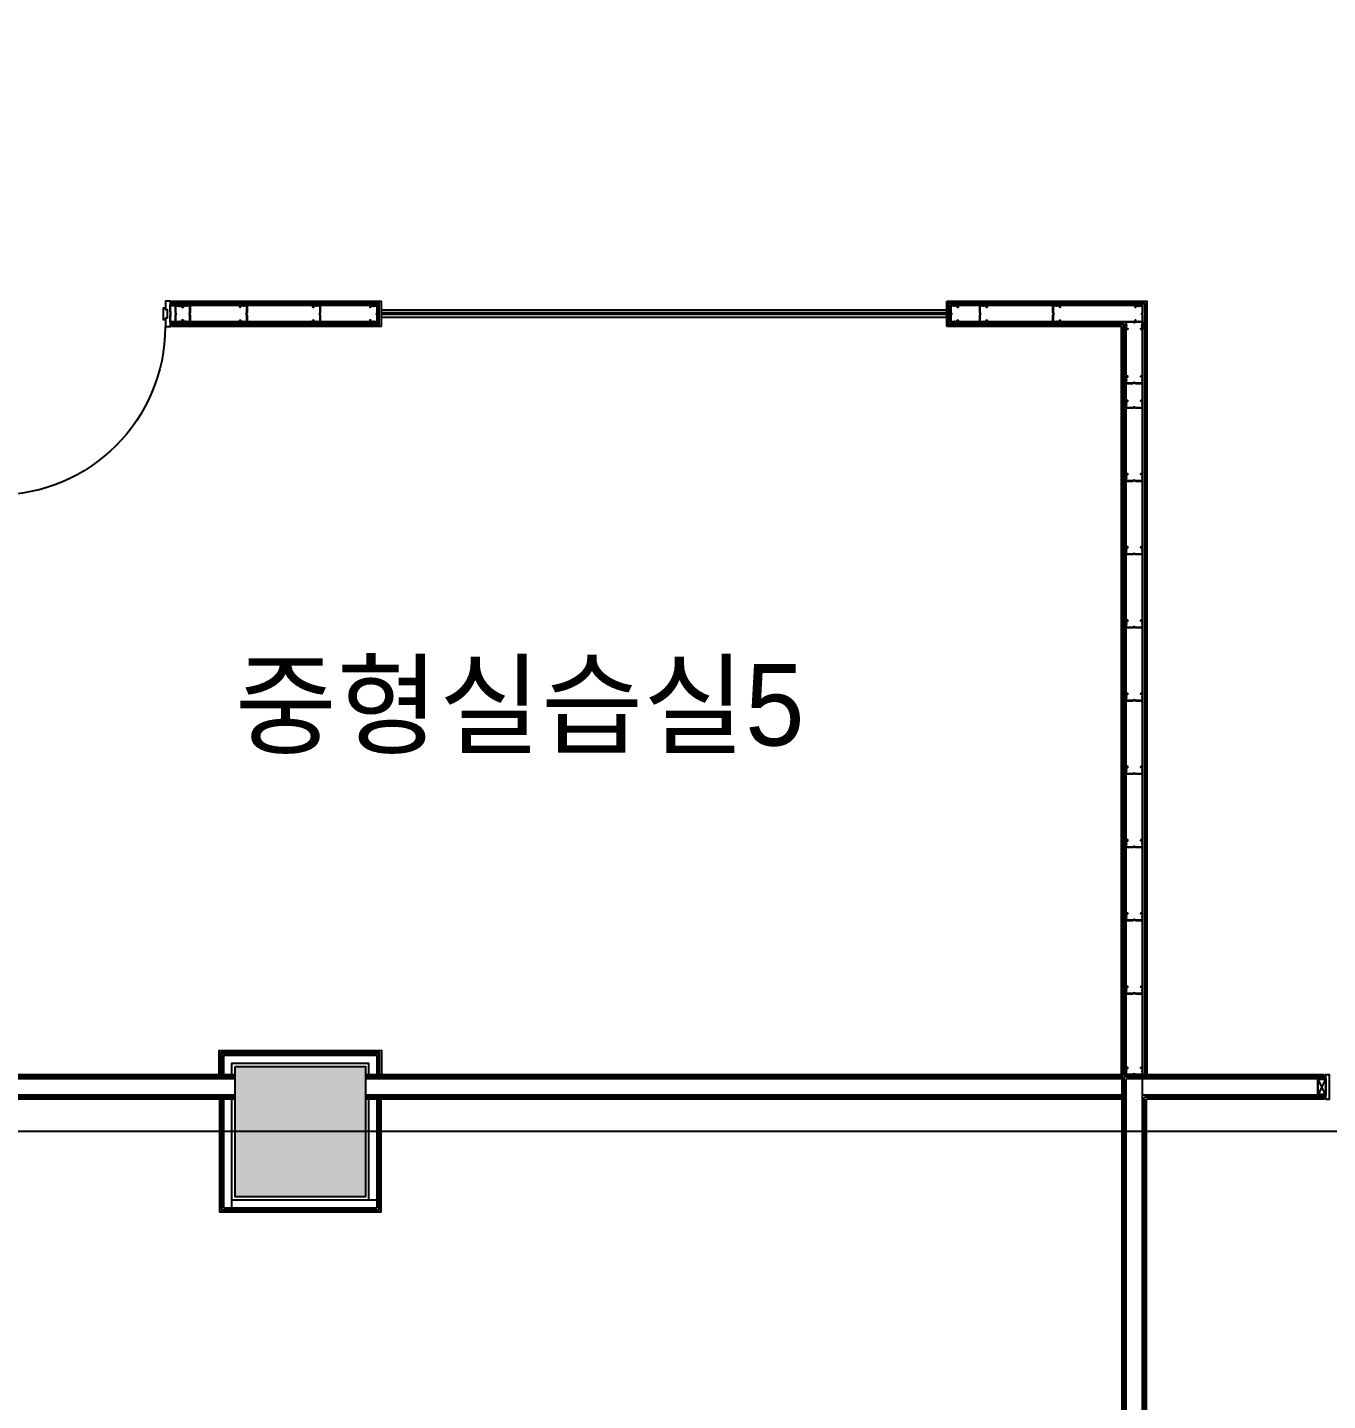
# Model space of a CAD drawing. Header units: metres. Extents: x 630750 to 860239, y 578133 to 726633.
# Drawn here: x 736328 to 744317, y 682658 to 691096 of the extents above; entities that cross this region are included whole.
import ezdxf

# ---------------------------------------------------------------- set-up
doc = ezdxf.new("R2010")
doc.units = ezdxf.units.M
doc.header["$LTSCALE"] = 300
for name, pattern in [('DASHED2', [0.375, 0.25, -0.125]), ('HIDDEN', [2, 1, -1]), ('업무시설_xr-base$0$CONTINOUS', [0])]:
    doc.linetypes.add(name, pattern=pattern)
for name, color, linetype in [('A-CEN-1', 1, 'Continuous'), ('A-CON', 2, 'Continuous'), ('A-TXT', 3, 'Continuous'), ('A-WAL-DW', 7, 'Continuous'), ('A-WALL-CONC', 2, 'Continuous'), ('IN-ST_L_PIPE', 230, 'Continuous'), ('KUK-DOOR', 4, 'Continuous'), ('KUK-DOOR-FRAME', 4, 'Continuous'), ('KUK-DRYWALL', 4, 'Continuous'), ('KUK-F-천정라인', 8, 'DASHED2'), ("KUK-st'l pipe", 230, 'Continuous'), ('KUK-WINDOW', 4, 'Continuous'), ('KUK-석고보드', 201, 'Continuous')]:
    doc.layers.add(name, color=color, linetype=linetype)
doc.styles.add('돋움', font='')
doc.styles.get('돋움').set_extended_font_data('Dotum')

# ---------------------------------------------------------------- blocks, each defined once
blk = doc.blocks.new('100-PIPE')
at = {"layer": 'IN-ST_L_PIPE', "color": 8}
for p, q in [((151757.6, 151466.1), (151803, 151561.5)), ((151757.6, 151561.5), (151803, 151466.1)), ((151778, 151563.8), (151780.9, 151561.5)), ((151778.6, 151563.8), (151781.5, 151561.5)), ((151780.1, 151563.8), (151782.9, 151561.5)), ((151779.9, 151466.1), (151782.8, 151463.8)), ((151780.5, 151466.1), (151783.3, 151463.8)), ((151782, 151466.1), (151784.8, 151463.8))]:
    blk.add_line(p, q, dxfattribs=at)
at = {"layer": 'IN-ST_L_PIPE', "color": 8, "linetype": 'HIDDEN'}
for p, q in [((151755.3, 151516.7), (151757.6, 151514.2)), ((151755.3, 151515.4), (151757.6, 151512.9)), ((151755.3, 151514.7), (151757.6, 151512.2)), ((151803, 151515), (151805.3, 151512.5)), ((151803, 151513.7), (151805.3, 151511.2)), ((151803, 151513.1), (151805.3, 151510.6))]:
    blk.add_line(p, q, dxfattribs=at)
at = {"layer": 'IN-ST_L_PIPE', "elevation": 0}
for points in [[(151755.3, 151463.8), (151755.3, 151563.8), (151805.3, 151563.8), (151805.3, 151463.8)], [(151757.6, 151466.1), (151757.6, 151561.5), (151803, 151561.5), (151803, 151466.1)]]:
    blk.add_lwpolyline(points, close=True, dxfattribs=at)
blk = doc.blocks.new('con1')
at = {"layer": 'A-WALL-CONC', "linetype": '업무시설_xr-base$0$CONTINOUS'}
h = blk.add_hatch(color=253, dxfattribs=at)
h.dxf.hatch_style = 1
h.paths.add_polyline_path([(-302595.9, -253222.2), (-301895.9, -253222.2), (-301895.9, -253922.2), (-302595.9, -253922.2)])
h.paths.add_polyline_path([(-384245.9, -253222.2), (-383545.9, -253222.2), (-383545.9, -253922.2), (-384245.9, -253922.2)])
h.paths.add_polyline_path([(-335095.9, -253172.2), (-334295.9, -253172.2), (-334295.9, -253972.2), (-335095.9, -253972.2)])
h.paths.add_polyline_path([(-354895.9, -253172.2), (-354095.9, -253172.2), (-354095.9, -253972.2), (-354895.9, -253972.2)])
h.paths.add_polyline_path([(-374695.9, -253172.2), (-373895.9, -253172.2), (-373895.9, -253972.2), (-374695.9, -253972.2)])
h.paths.add_polyline_path([(-325195.9, -253172.2), (-324395.9, -253172.2), (-324395.9, -253972.2), (-325195.9, -253972.2)])
h.paths.add_polyline_path([(-364745.9, -253222.2), (-364045.9, -253222.2), (-364045.9, -253922.2), (-364745.9, -253922.2)])
h.paths.add_polyline_path([(-344945.9, -253222.2), (-344245.9, -253222.2), (-344245.9, -253922.2), (-344945.9, -253922.2)])
h.paths.add_polyline_path([(-310045.9, -253222.2), (-309345.9, -253222.2), (-309345.9, -253922.2), (-310045.9, -253922.2)])
h.paths.add_polyline_path([(-318595.9, -253172.2), (-317795.9, -253172.2), (-317795.9, -253972.2), (-318595.9, -253972.2)])
h.paths.add_polyline_path([(-384245.9, -310859.9), (-383445.9, -310859.9), (-383445.9, -311659.9), (-384245.9, -311659.9)])
h.paths.add_polyline_path([(-384245.9, -305472.2), (-383445.9, -305472.2), (-383445.9, -306272.2), (-384245.9, -306272.2)])
h.paths.add_polyline_path([(-384245.9, -295572.2), (-383445.9, -295572.2), (-383445.9, -296372.2), (-384245.9, -296372.2)])
h.paths.add_polyline_path([(-384195.9, -276472.2), (-383595.9, -276472.2), (-383595.9, -275872.2), (-384195.9, -275872.2)])
h.paths.add_polyline_path([(-384245.9, -285672.2), (-383445.9, -285672.2), (-383445.9, -286472.2), (-384245.9, -286472.2)])
h.paths.add_polyline_path([(-384295.9, -269172.2), (-383495.9, -269172.2), (-383495.9, -269972.2), (-384295.9, -269972.2)])
h.paths.add_polyline_path([(-384295.9, -260672.2), (-383495.9, -260672.2), (-383495.9, -261472.2), (-384295.9, -261472.2)])
h.paths.add_polyline_path([(-376995.9, -285572.2), (-376195.9, -285572.2), (-376195.9, -286372.2), (-376995.9, -286372.2)], flags=17)
h.paths.add_polyline_path([(-374695.9, -276572.2), (-373895.9, -276572.2), (-373895.9, -275772.2), (-374695.9, -275772.2)], flags=17)
h.paths.add_polyline_path([(-364695.9, -285772.2), (-364095.9, -285772.2), (-364095.9, -286372.2), (-364695.9, -286372.2)], flags=17)
h.paths.add_polyline_path([(-364795.9, -275772.2), (-363995.9, -275772.2), (-363995.9, -276572.2), (-364795.9, -276572.2)], flags=17)
edge = h.paths.add_edge_path(flags=16)
edge.add_arc((-376495.9, -295972.2), 450, 0, 360)
edge = h.paths.add_edge_path(flags=16)
edge.add_arc((-354495.9, -302572.2), 450, 0, 360)
edge = h.paths.add_edge_path(flags=16)
edge.add_arc((-364395.9, -295972.2), 350, 0, 360)
edge = h.paths.add_edge_path(flags=16)
edge.add_arc((-354495.9, -295972.2), 450, 0, 360)
edge = h.paths.add_edge_path(flags=16)
edge.add_arc((-344595.9, -302572.2), 350, 0, 360)
edge = h.paths.add_edge_path(flags=16)
edge.add_arc((-344595.9, -295972.2), 350, 0, 360)
edge = h.paths.add_edge_path(flags=16)
edge.add_arc((-364395.9, -302572.2), 350, 0, 360)
h.paths.add_polyline_path([(-375978.1, -305715.7), (-376743.7, -305483.5), (-376976, -306249), (-376210.4, -306481.3)], flags=17)
h.paths.add_polyline_path([(-378097.8, -312701.2), (-378863.4, -312468.9), (-379095.6, -313234.5), (-378330.1, -313466.8)], flags=16)
h.paths.add_polyline_path([(-354767.9, -312099.6), (-355533.5, -311867.3), (-355765.8, -312632.8), (-355000.2, -312865.1)], flags=17)
h.paths.add_polyline_path([(-347591.1, -314277.3), (-348356.6, -314045), (-348588.9, -314810.6), (-347823.4, -315042.9)], flags=17)
h.paths.add_polyline_path([(-349725.3, -321310.6), (-350490.8, -321078.3), (-350723.1, -321843.9), (-349957.6, -322076.2)], flags=17)
h.paths.add_polyline_path([(-359198.7, -318436), (-359964.3, -318203.7), (-360196.6, -318969.2), (-359431, -319201.5)], flags=17)
edge = h.paths.add_edge_path(flags=16)
edge.add_arc((-324745.9, -312472.2), 450, 0, 360)
h.paths.add_polyline_path([(-318595.9, -311972.2), (-317795.9, -311972.2), (-317795.9, -312972.2), (-318595.9, -312972.2)], flags=17)
edge = h.paths.add_edge_path(flags=16)
edge.add_arc((-335145.9, -312472.2), 350, 0, 360)
edge = h.paths.add_edge_path(flags=16)
edge.add_arc((-338616.5, -317418.6), 450, 0, 360)
h.paths.add_polyline_path([(-340251.8, -324185.3), (-341017.4, -323953), (-341249.7, -324718.5), (-340484.1, -324950.8)], flags=17)
edge = h.paths.add_edge_path(flags=17)
edge.add_arc((-324745.9, -319072.2), 450, 0, 360)
h.paths.add_polyline_path([(-318695.9, -318672.2), (-317695.9, -318672.2), (-317695.9, -319472.2), (-318695.9, -319472.2)], flags=17)
h.paths.add_polyline_path([(-310095.9, -327072.2), (-309295.9, -327072.2), (-309295.9, -327872.2), (-310095.9, -327872.2)])
h.paths.add_polyline_path([(-316095.9, -322372.2), (-316095.9, -325422.2), (-311307.7, -325422.2), (-311307.7, -325222.2), (-315895.9, -325222.2), (-315895.9, -322572.2), (-309695.9, -322572.2), (-309695.9, -325222.2), (-310307.7, -325222.2), (-310307.7, -325422.2), (-309495.9, -325422.2), (-309495.9, -322372.2)], flags=17)
edge = h.paths.add_edge_path(flags=17)
edge.add_arc((-324795.9, -327472.2), 400, 0, 360)
edge = h.paths.add_edge_path(flags=17)
edge.add_arc((-318195.9, -329272.2), 450, 0, 360)
h.paths.add_polyline_path([(-310095.9, -331472.2), (-309295.9, -331472.2), (-309295.9, -332272.2), (-310095.9, -332272.2)])
edge = h.paths.add_edge_path(flags=16)
edge.add_arc((-334695.9, -302572.2), 350, 0, 360)
edge = h.paths.add_edge_path(flags=17)
edge.add_arc((-334695.9, -286072.2), 350, 0, 360)
edge = h.paths.add_edge_path(flags=16)
edge.add_arc((-334695.9, -295972.2), 350, 0, 360)
edge = h.paths.add_edge_path(flags=17)
edge.add_arc((-344595.9, -286072.2), 450, 0, 360)
h.paths.add_polyline_path([(-318595.9, -295472.2), (-317795.9, -295472.2), (-317795.9, -296472.2), (-318595.9, -296472.2)], flags=17)
h.paths.add_polyline_path([(-318595.9, -302072.2), (-317795.9, -302072.2), (-317795.9, -303072.2), (-318595.9, -303072.2)], flags=17)
edge = h.paths.add_edge_path(flags=16)
edge.add_arc((-324795.9, -302572.2), 450, 0, 360)
edge = h.paths.add_edge_path(flags=16)
edge.add_arc((-324795.9, -295972.2), 450, 0, 360)
edge = h.paths.add_edge_path(flags=17)
edge.add_arc((-324795.9, -286072.2), 450, 0, 360)
edge = h.paths.add_edge_path(flags=17)
edge.add_arc((-334695.9, -276172.2), 450, 0, 360)
edge = h.paths.add_edge_path(flags=17)
edge.add_arc((-344595.9, -276172.2), 450, 0, 360)
h.paths.add_polyline_path([(-318595.9, -275772.2), (-317795.9, -275772.2), (-317795.9, -276572.2), (-318595.9, -276572.2)], flags=17)
h.paths.add_polyline_path([(-318595.9, -285672.2), (-317795.9, -285672.2), (-317795.9, -286472.2), (-318595.9, -286472.2)], flags=17)
edge = h.paths.add_edge_path(flags=17)
edge.add_arc((-324795.9, -276172.2), 450, 0, 360)
h.paths.add_polyline_path([(-364795.9, -260672.2), (-363995.9, -260672.2), (-363995.9, -261472.2), (-364795.9, -261472.2)])
h.paths.add_polyline_path([(-364795.9, -269172.2), (-363995.9, -269172.2), (-363995.9, -269972.2), (-364795.9, -269972.2)], flags=17)
h.paths.add_polyline_path([(-325195.9, -269172.2), (-324395.9, -269172.2), (-324395.9, -269972.2), (-325195.9, -269972.2)], flags=17)
h.paths.add_polyline_path([(-310845.9, -260722.2), (-310045.9, -260722.2), (-310045.9, -261522.2), (-310845.9, -261522.2)], flags=17)
h.paths.add_polyline_path([(-325195.9, -260672.2), (-324395.9, -260672.2), (-324395.9, -261472.2), (-325195.9, -261472.2)])
h.paths.add_polyline_path([(-335095.9, -260672.2), (-334295.9, -260672.2), (-334295.9, -261472.2), (-335095.9, -261472.2)])
h.paths.add_polyline_path([(-344995.9, -260672.2), (-344195.9, -260672.2), (-344195.9, -261472.2), (-344995.9, -261472.2)])
h.paths.add_polyline_path([(-354895.9, -260672.2), (-354095.9, -260672.2), (-354095.9, -261472.2), (-354895.9, -261472.2)])
h.paths.add_polyline_path([(-354895.9, -269172.2), (-354095.9, -269172.2), (-354095.9, -269972.2), (-354895.9, -269972.2)], flags=17)
h.paths.add_polyline_path([(-344995.9, -269172.2), (-344195.9, -269172.2), (-344195.9, -269972.2), (-344995.9, -269972.2)], flags=17)
h.paths.add_polyline_path([(-335095.9, -269172.2), (-334295.9, -269172.2), (-334295.9, -269972.2), (-335095.9, -269972.2)], flags=17)
h.paths.add_polyline_path([(-310145.9, -275772.2), (-309345.9, -275772.2), (-309345.9, -276572.2), (-310145.9, -276572.2)])
h.paths.add_polyline_path([(-310145.9, -269172.2), (-309345.9, -269172.2), (-309345.9, -269972.2), (-310145.9, -269972.2)])
h.paths.add_polyline_path([(-309945.9, -312172.2), (-309345.9, -312172.2), (-309345.9, -312772.2), (-309945.9, -312772.2)], flags=17)
h.paths.add_polyline_path([(-309945.9, -302272.2), (-309345.9, -302272.2), (-309345.9, -302872.2), (-309945.9, -302872.2)], flags=17)
h.paths.add_polyline_path([(-310145.9, -295572.2), (-309345.9, -295572.2), (-309345.9, -296372.2), (-310145.9, -296372.2)])
h.paths.add_polyline_path([(-310145.9, -285672.2), (-309345.9, -285672.2), (-309345.9, -286472.2), (-310145.9, -286472.2)])
h.paths.add_polyline_path([(-366406.6, -311179.9), (-366585, -311089.4), (-367172.8, -312248.9), (-366994.4, -312339.4)], flags=16)
h.paths.add_polyline_path([(-367582.3, -313498.9), (-367760.7, -313408.4), (-368303.3, -314478.7), (-368124.9, -314569.2)], flags=16)
h.paths.add_polyline_path([(-374501.4, -323406.8), (-375266.9, -323174.5), (-375499.2, -323940), (-374733.7, -324172.3)], flags=17)
h.paths.add_polyline_path([(-380817, -321490.3), (-381582.5, -321258), (-381814.8, -322023.6), (-381049.3, -322255.9)])
h.paths.add_polyline_path([(-319504.7, -329605.3), (-319562.8, -329796.7), (-318586.8, -330092.9), (-318528.7, -329901.5)], flags=17)
h.paths.add_polyline_path([(-317399.5, -330244.1), (-317457.6, -330435.5), (-316481.5, -330731.7), (-316423.5, -330540.3)], flags=17)
h.paths.add_polyline_path([(-315294.3, -330882.9), (-315352.4, -331074.3), (-314376.3, -331370.5), (-314318.3, -331179.1)], flags=17)
h.paths.add_polyline_path([(-313189.1, -331521.7), (-313247.2, -331713.1), (-312271.1, -332009.3), (-312213, -331817.9)], flags=17)
h.paths.add_polyline_path([(-311083.9, -332160.5), (-311142, -332351.9), (-310165.9, -332648.1), (-310107.8, -332456.7)], flags=17)
h.paths.add_polyline_path([(-308978.7, -332799.4), (-309036.7, -332990.7), (-308060.7, -333286.9), (-308002.6, -333095.5)])
h.paths.add_polyline_path([(-306873.5, -333438.2), (-306931.5, -333629.5), (-305955.5, -333925.7), (-305897.4, -333734.3)])
h.paths.add_polyline_path([(-321610, -328966.5), (-321668, -329157.9), (-320692, -329454.1), (-320633.9, -329262.7)], flags=17)
h.paths.add_polyline_path([(-304768.2, -334077), (-304826.3, -334268.4), (-303850.3, -334564.5), (-303792.2, -334373.1)])
h.paths.add_polyline_path([(-366379.8, -308837.3), (-366525.2, -309124), (-365780.1, -309501.8), (-365997.1, -309929.9), (-365818.7, -310020.4), (-365281.9, -308961.4), (-368992.7, -307835.4), (-369050.7, -308026.8), (-368955, -308055.9), (-369303.5, -309204.2), (-369399.2, -309175.1), (-369457.2, -309366.5), (-369361.5, -309395.5), (-371190.9, -315424.1), (-373726.7, -314654.6), (-371897.4, -308626.1), (-370414.2, -309076.1), (-370356.1, -308884.7), (-371839.3, -308434.7), (-371490.9, -307286.4), (-370007.6, -307736.5), (-369949.6, -307545.1), (-371624.2, -307036.9), (-373976.1, -314787.9), (-369001.2, -316297.6), (-368712.8, -315728.7), (-368891.1, -315638.2), (-369103.7, -316057.4), (-370999.5, -315482.2), (-368763.6, -308113.9)], flags=17)
edge = h.paths.add_edge_path()
edge.add_line((-317995.9, -269122.2), (-318195.9, -269122.2))
edge.add_line((-318195.9, -266622.2), (-317995.9, -266622.2))
edge.add_line((-318195.9, -265972.2), (-318195.9, -266622.2))
edge.add_line((-318195.9, -269122.2), (-318195.9, -269672.2))
edge.add_line((-317995.9, -269472.2), (-317995.9, -269122.2))
edge.add_line((-317995.9, -266622.2), (-317995.9, -265972.2))
edge.add_line((-317070.9, -260922.2), (-317070.9, -260722.2))
edge.add_line((-317070.9, -260722.2), (-314895.9, -260722.2))
edge.add_line((-314895.9, -260722.2), (-314895.9, -260922.2))
edge.add_line((-314895.9, -260922.2), (-317070.9, -260922.2))
edge.add_line((-318195.9, -265972.2), (-321995.9, -265972.2))
edge.add_line((-321995.9, -265972.2), (-321995.9, -262022.2))
edge.add_line((-321995.9, -262022.2), (-321795.9, -262022.2))
edge.add_line((-321795.9, -262022.2), (-321795.9, -262922.2))
edge.add_line((-321795.9, -262922.2), (-321695.9, -262922.2))
edge.add_line((-321695.9, -262922.2), (-321695.9, -263122.2))
edge.add_line((-321695.9, -263122.2), (-321795.9, -263122.2))
edge.add_line((-321795.9, -263122.2), (-321795.9, -265772.2))
edge.add_line((-321795.9, -265772.2), (-314195.9, -265772.2))
edge.add_line((-314195.9, -265772.2), (-314195.9, -263122.2))
edge.add_line((-314195.9, -263122.2), (-320695.9, -263122.2))
edge.add_line((-320695.9, -263122.2), (-320695.9, -262922.2))
edge.add_line((-320695.9, -262922.2), (-319545.9, -262922.2))
edge.add_line((-319545.9, -262922.2), (-319545.9, -260922.2))
edge.add_line((-319545.9, -260922.2), (-321795.9, -260922.2))
edge.add_line((-321795.9, -260922.2), (-321795.9, -261022.2))
edge.add_line((-321795.9, -261022.2), (-321995.9, -261022.2))
edge.add_line((-321995.9, -261022.2), (-321995.9, -260722.2))
edge.add_line((-321995.9, -260722.2), (-317770.9, -260722.2))
edge.add_line((-317770.9, -260722.2), (-317770.9, -260922.2))
edge.add_line((-317995.9, -269472.2), (-314195.9, -269472.2))
edge.add_line((-314195.9, -269472.2), (-314195.9, -265972.2))
edge.add_line((-314195.9, -265972.2), (-317995.9, -265972.2))
edge.add_line((-317770.9, -260922.2), (-319345.9, -260922.2))
edge.add_line((-319345.9, -260922.2), (-319345.9, -262922.2))
edge.add_line((-319345.9, -262922.2), (-314195.9, -262922.2))
edge.add_line((-314195.9, -262922.2), (-314195.9, -260722.2))
edge.add_line((-314195.9, -260722.2), (-313995.9, -260722.2))
edge.add_line((-313995.9, -260722.2), (-313995.9, -269672.2))
edge.add_line((-313995.9, -269672.2), (-318195.9, -269672.2))
edge.add_line((-309345.9, -286472.2), (-309345.9, -312772.2))
edge.add_line((-309545.9, -302872.2), (-309545.9, -312172.2))
edge.add_line((-309545.9, -296372.2), (-309545.9, -302272.2))
edge.add_line((-309545.9, -286472.2), (-309545.9, -295572.2))
edge.add_line((-375426.6, -323700.8), (-380976.7, -322016.6))
edge.add_line((-334860, -324841.4), (-335146.9, -325786.6))
edge.add_line((-334660.1, -325215.5), (-334859.8, -325873.7))
edge.add_line((-324795.9, -328208.8), (-324795.9, -327872.2))
edge.add_line((-324595.9, -328060.4), (-324595.9, -327818.6))
edge.add_line((-324795.9, -328208.8), (-322797.2, -328815.2))
edge.add_line((-322797.2, -328815.2), (-322739.1, -328623.9))
edge.add_line((-322739.1, -328623.9), (-324595.9, -328060.4))
edge.add_line((-337531.2, -334677.3), (-338201, -334474.1))
edge.add_line((-338201, -334474.1), (-338404.3, -335143.9))
edge.add_line((-338404.3, -335143.9), (-337734.4, -335347.2))
edge.add_line((-337734.4, -335347.2), (-337531.2, -334677.3))
edge = h.paths.add_edge_path()
edge.add_line((-339857.9, -323400.5), (-339799.8, -323209.1))
edge.add_line((-339799.8, -323209.1), (-337930.3, -317052.2))
edge.add_line((-337930.3, -317052.2), (-338217.3, -316965))
edge.add_line((-338217.3, -316965), (-338268.5, -317133.4))
edge.add_arc((-338616.5, -317418.6), 450, -73.11347, 39.33184, ccw=False)
edge.add_line((-338485.8, -317849.2), (-340145, -323313.3))
edge.add_line((-340145, -323313.3), (-339857.9, -323400.5))
at = {"layer": 'A-CON'}
blk.add_lwpolyline([(-335095.9, -260672.2), (-334295.9, -260672.2), (-334295.9, -261472.2), (-335095.9, -261472.2)], close=True, dxfattribs=at)
blk = doc.blocks.new('A$C45826E51')
at = {"layer": 'KUK-DOOR', "color": 6}
for p, q in [((60, 990.4, -6432.8), (0, 990.4, -6432.8)), ((0, 990.4, -6432.8), (0, 860.4, -6432.8)), ((60, 970.4, -6432.8), (20, 970.4, -6432.8)), ((20, 970.4, -6432.8), (20, 860.4, -6432.8)), ((60, 954.9, -6432.8), (60, 1005.9, -6432.8)), ((60, 1005.9, -6432.8), (65, 1005.9, 0)), ((65, 954.9, -6432.8), (60, 954.9, -6432.8)), ((112, 1005.9, 0), (107, 1005.9, 6432.8)), ((107, 954.9, 0), (112, 954.9, 0)), ((112, 954.9, 0), (112, 1005.9, 0)), ((112, 990.4, 0), (172, 990.4, 0)), ((112, 970.4, 0), (152, 970.4, 0)), ((152, 970.4, 0), (152, 860.4, 0)), ((172, 990.4, 0), (172, 860.4, 0)), ((20, 860.4, -6432.8), (0, 860.4, -6432.8)), ((152, 860.4, 0), (172, 860.4, 0))]:
    blk.add_line(p, q, dxfattribs=at)
at = {"layer": 'KUK-DOOR', "color": 251}
for p, q in [((65, 1004.2, -6432.8), (60, 1004.2, -6432.8)), ((65, 1002.6, -6432.8), (60, 1002.6, -6432.8)), ((65, 1000, -6432.8), (60, 1000, -6432.8)), ((65, 995.5, -6432.8), (60, 995.5, -6432.8)), ((65, 989.3, -6432.8), (60, 989.3, -6432.8)), ((65, 971.5, -6432.8), (60, 971.5, -6432.8)), ((65, 965.3, -6432.8), (60, 965.3, -6432.8)), ((65, 960.8, -6432.8), (60, 960.8, -6432.8)), ((65, 958.2, -6432.8), (60, 958.2, -6432.8)), ((65, 956.6, -6432.8), (60, 956.6, -6432.8)), ((65, 955.4, -6432.8), (60, 955.4, -6432.8)), ((107, 1004.2, 0), (112, 1004.2, 0)), ((107, 1002.6, 0), (112, 1002.6, 0)), ((107, 1000, 0), (112, 1000, 0)), ((107, 995.5, 0), (112, 995.5, 0)), ((107, 989.3, 0), (112, 989.3, 0)), ((107, 971.5, 0), (112, 971.5, 0)), ((107, 965.3, 0), (112, 965.3, 0)), ((107, 960.8, 0), (112, 960.8, 0)), ((107, 958.2, 0), (112, 958.2, 0)), ((107, 956.6, 0), (112, 956.6, 0)), ((107, 955.4, 0), (112, 955.4, 0))]:
    blk.add_line(p, q, dxfattribs=at)
at = {"layer": 'KUK-DOOR', "color": 1, "ltscale": 100}
for p, q in [((102, 987.9, 0), (70, 937.9, 0)), ((102, 937.9, 0), (70, 887.9, 0)), ((102, 887.9, 0), (70, 837.9, 0)), ((102, 190, 0), (70, 140, 0)), ((102, 140, 0), (70, 90, 0)), ((102, 90, 0), (70, 40, 0))]:
    blk.add_line(p, q, dxfattribs=at)
at = {"layer": 'KUK-DOOR', "color": 8}
blk.add_line((102, 837.9, 0), (70, 837.9, 0), dxfattribs=at)
at = {"layer": 'KUK-DOOR', "color": 7, "elevation": 0}
for points in [[(65, 1024.9), (65, 1033.9), (107, 1031.4), (107, 987.9), (65, 987.9), (65, 1024.9)], [(65, 987.9), (65, 40)], [(107, 40), (107, 987.9)], [(65, 40), (107, 40), (107, 0), (103, 0), (103, 0), (65, 0), (65, 40)]]:
    blk.add_lwpolyline(points, dxfattribs=at)
at = {"layer": 'KUK-DOOR', "color": 1, "ltscale": 100, "elevation": 0}
for points in [[(102, 987.9), (102, 937.9), (70, 937.9), (70, 987.9)], [(102, 937.9), (102, 887.9), (70, 887.9), (70, 937.9)], [(102, 887.9), (102, 837.9), (70, 837.9), (70, 887.9)], [(102, 837.9), (102, 190), (70, 190), (70, 837.9)], [(102, 190), (102, 140), (70, 140), (70, 190)], [(102, 140), (102, 90), (70, 90), (70, 140)], [(102, 90), (102, 40), (70, 40), (70, 90)]]:
    blk.add_lwpolyline(points, close=True, dxfattribs=at)
at = {"layer": 'KUK-DOOR', "color": 1, "elevation": 0}
blk.add_lwpolyline([(65, 40), (102, 40)], dxfattribs=at)
at = {"layer": 'KUK-DOOR', "color": 1}
blk.add_arc((64.5, -0.2, 0), 1034.2, 0.01206, 89.97089, dxfattribs=at)

msp = doc.modelspace()

# ---------------------------------------------------------------- linework, layer by layer
msp.add_lwpolyline([(737604.4, 684710.2), (738404.4, 684710.2), (738404.4, 683910.2), (737604.4, 683910.2)], close=True)
at = {"layer": 'A-CEN-1', "linetype": 'Continuous'}
msp.add_line((796986.4, 684310.2), (657202.6, 684310.2), dxfattribs=at)
at = {"layer": 'A-CON'}
msp.add_lwpolyline([(737604.4, 684710.2), (738404.4, 684710.2), (738404.4, 683910.2), (737604.4, 683910.2)], close=True, dxfattribs=at)
at = {"layer": 'A-WAL-DW', "color": 8}
for p, q in [((737604.4, 684660.3), (728504.4, 684660.3)), ((737604.4, 684647.8), (728504.4, 684647.8)), ((743054.4, 684660.3), (738404.4, 684660.3)), ((743054.4, 684647.8), (738404.4, 684647.8)), ((743054.4, 684660.3), (743054.4, 684510.3)), ((737604.4, 684635.3), (728504.4, 684635.3)), ((743054.4, 684635.3), (738404.4, 684635.3)), ((737604.4, 684535.3), (728504.4, 684535.3)), ((737604.4, 684522.8), (728504.4, 684522.8)), ((737604.4, 684510.3), (728504.4, 684510.3)), ((743054.4, 684535.3), (738404.4, 684535.3)), ((743054.4, 684522.8), (738404.4, 684522.8)), ((743054.4, 684510.3), (738404.4, 684510.3))]:
    msp.add_line(p, q, dxfattribs=at)
at = {"layer": 'KUK-DOOR-FRAME', "extrusion": (0, 1.80681e-09, 1)}
msp.add_lwpolyline([(737187.4, 689361.2), (737177.4, 689361.2), (737177.4, 689371.2), (737162.4, 689371.2), (737162.4, 689301.2), (737177.4, 689301.2), (737177.4, 689311.2), (737187.4, 689311.2), (737187.4, 689361.2)], dxfattribs=at)
at = {"layer": 'KUK-DOOR-FRAME'}
msp.add_lwpolyline([(737177.4, 689416.2), (737177.4, 689416.2), (737177.4, 689416.2), (737177.4, 689416.2), (737177.4, 689416.2), (737201.4, 689416.2), (737207.4, 689416.2), (737207.4, 689412.7), (737207.4, 689386.2), (737202.4, 689386.2), (737202.4, 689351.2), (737207.4, 689351.2), (737207.4, 689321.2), (737202.4, 689321.2), (737202.4, 689286.2), (737207.4, 689286.2), (737207.4, 689256.2), (737201.4, 689256.2), (737201.4, 689256.2), (737177.4, 689256.2), (737177.4, 689311.2), (737187.4, 689311.2), (737187.4, 689361.2), (737177.4, 689361.2), (737177.4, 689416.2)], dxfattribs=at)
msp.add_lwpolyline([(744306.9, 684508.3), (744306.9, 684662.3), (744326.9, 684662.3), (744326.9, 684508.3)], close=True, dxfattribs=at)
at = {"layer": 'KUK-DRYWALL'}
for p, q in [((738477.4, 689386.2), (737207.4, 689386.2)), ((738477.4, 689286.2), (738477.4, 689386.2)), ((743179.4, 689386.2), (742001.9, 689386.2)), ((742001.9, 689286.2), (742001.9, 689386.2)), ((738477.4, 689286.2), (737207.4, 689286.2)), ((743179.4, 689286.2), (742001.9, 689286.2)), ((743079.4, 684660.3), (743079.4, 689286.2)), ((743179.4, 684660.3), (743179.4, 689286.2)), ((743079.4, 676630.2), (743079.4, 684635.3)), ((744306.9, 684635.3), (743079.4, 684635.3)), ((743179.4, 676630.2), (743179.4, 684635.3)), ((737534.4, 683840.2), (737534.4, 684510.3)), ((737584.4, 683840.2), (737584.4, 684510.3)), ((738424.4, 684510.3), (738424.4, 683890.2)), ((738474.4, 684510.3), (738474.4, 683840.2)), ((744306.9, 684535.3), (743179.4, 684535.3)), ((738474.4, 683890.2), (737584.4, 683890.2)), ((738474.4, 683840.2), (737534.4, 683840.2))]:
    msp.add_line(p, q, dxfattribs=at)
at = {"layer": 'KUK-DRYWALL', "color": 8}
for points in [[(737281.4, 689376.2), (737282.4, 689376.2), (737282.4, 689386.2), (737262.4, 689386.2, -1), (737257.4, 689386.2), (737237.4, 689386.2), (737237.4, 689342.7, -0.589997), (737237.4, 689329.7), (737237.4, 689286.2), (737257.4, 689286.2, -1), (737262.4, 689286.2), (737282.4, 689286.2), (737282.4, 689296.2), (737277.4, 689296.2), (737277.4, 689295.2), (737281.4, 689295.2), (737281.4, 689287.2), (737263.2, 689287.2, 0.745356), (737256.5, 689287.2), (737238.4, 689287.2), (737238.4, 689329.2, 0.542783), (737238.4, 689343.3), (737238.4, 689385.2), (737256.5, 689385.2, 0.745356), (737263.2, 689385.2), (737281.4, 689385.2), (737281.4, 689377.2), (737277.4, 689377.2), (737277.4, 689376.2), (737282.4, 689376.2)], [(737283.4, 689376.2), (737282.4, 689376.2), (737282.4, 689386.2), (737302.4, 689386.2, 1), (737307.4, 689386.2), (737327.4, 689386.2), (737327.4, 689342.7, 0.589997), (737327.4, 689329.7), (737327.4, 689286.2), (737307.4, 689286.2, 1), (737302.4, 689286.2), (737282.4, 689286.2), (737282.4, 689296.2), (737287.4, 689296.2), (737287.4, 689295.2), (737283.4, 689295.2), (737283.4, 689287.2), (737301.5, 689287.2, -0.745356), (737308.2, 689287.2), (737326.4, 689287.2), (737326.4, 689329.2, -0.542783), (737326.4, 689343.3), (737326.4, 689385.2), (737308.2, 689385.2, -0.745356), (737301.5, 689385.2), (737283.4, 689385.2), (737283.4, 689377.2), (737287.4, 689377.2), (737287.4, 689376.2), (737282.4, 689376.2)], [(737633.4, 689376.2), (737632.4, 689376.2), (737632.4, 689386.2), (737652.4, 689386.2, 1), (737657.4, 689386.2), (737677.4, 689386.2), (737677.4, 689342.7, 0.589997), (737677.4, 689329.7), (737677.4, 689286.2), (737657.4, 689286.2, 1), (737652.4, 689286.2), (737632.4, 689286.2), (737632.4, 689296.2), (737637.4, 689296.2), (737637.4, 689295.2), (737633.4, 689295.2), (737633.4, 689287.2), (737651.5, 689287.2, -0.745356), (737658.2, 689287.2), (737676.4, 689287.2), (737676.4, 689329.2, -0.542783), (737676.4, 689343.3), (737676.4, 689385.2), (737658.2, 689385.2, -0.745356), (737651.5, 689385.2), (737633.4, 689385.2), (737633.4, 689377.2), (737637.4, 689377.2), (737637.4, 689376.2), (737632.4, 689376.2)], [(738083.4, 689376.2), (738082.4, 689376.2), (738082.4, 689386.2), (738102.4, 689386.2, 1), (738107.4, 689386.2), (738127.4, 689386.2), (738127.4, 689342.7, 0.589997), (738127.4, 689329.7), (738127.4, 689286.2), (738107.4, 689286.2, 1), (738102.4, 689286.2), (738082.4, 689286.2), (738082.4, 689296.2), (738087.4, 689296.2), (738087.4, 689295.2), (738083.4, 689295.2), (738083.4, 689287.2), (738101.5, 689287.2, -0.745356), (738108.2, 689287.2), (738126.4, 689287.2), (738126.4, 689329.2, -0.542783), (738126.4, 689343.3), (738126.4, 689385.2), (738108.2, 689385.2, -0.745356), (738101.5, 689385.2), (738083.4, 689385.2), (738083.4, 689377.2), (738087.4, 689377.2), (738087.4, 689376.2), (738082.4, 689376.2)], [(738433.4, 689296.2), (738432.4, 689296.2), (738432.4, 689286.2), (738452.4, 689286.2, -1), (738457.4, 689286.2), (738477.4, 689286.2), (738477.4, 689329.7, -0.589997), (738477.4, 689342.7), (738477.4, 689386.2), (738457.4, 689386.2, -1), (738452.4, 689386.2), (738432.4, 689386.2), (738432.4, 689376.2), (738437.4, 689376.2), (738437.4, 689377.2), (738433.4, 689377.2), (738433.4, 689385.2), (738451.5, 689385.2, 0.745356), (738458.2, 689385.2), (738476.4, 689385.2), (738476.4, 689343.3, 0.542783), (738476.4, 689329.2), (738476.4, 689287.2), (738458.2, 689287.2, 0.745356), (738451.5, 689287.2), (738433.4, 689287.2), (738433.4, 689295.2), (738437.4, 689295.2), (738437.4, 689296.2), (738432.4, 689296.2)], [(742045.9, 689296.2), (742046.9, 689296.2), (742046.9, 689286.2), (742026.9, 689286.2, 1), (742021.9, 689286.2), (742001.9, 689286.2), (742001.9, 689329.7, 0.589997), (742001.9, 689342.7), (742001.9, 689386.2), (742021.9, 689386.2, 1), (742026.9, 689386.2), (742046.9, 689386.2), (742046.9, 689376.2), (742041.9, 689376.2), (742041.9, 689377.2), (742045.9, 689377.2), (742045.9, 689385.2), (742027.8, 689385.2, -0.745356), (742021, 689385.2), (742002.9, 689385.2), (742002.9, 689343.3, -0.542783), (742002.9, 689329.2), (742002.9, 689287.2), (742021, 689287.2, -0.745356), (742027.8, 689287.2), (742045.9, 689287.2), (742045.9, 689295.2), (742041.9, 689295.2), (742041.9, 689296.2), (742046.9, 689296.2)], [(742223.4, 689296.2), (742224.4, 689296.2), (742224.4, 689286.2), (742204.4, 689286.2, 1), (742199.4, 689286.2), (742179.4, 689286.2), (742179.4, 689329.7, 0.589997), (742179.4, 689342.7), (742179.4, 689386.2), (742199.4, 689386.2, 1), (742204.4, 689386.2), (742224.4, 689386.2), (742224.4, 689376.2), (742219.4, 689376.2), (742219.4, 689377.2), (742223.4, 689377.2), (742223.4, 689385.2), (742205.3, 689385.2, -0.745356), (742198.5, 689385.2), (742180.4, 689385.2), (742180.4, 689343.3, -0.542783), (742180.4, 689329.2), (742180.4, 689287.2), (742198.5, 689287.2, -0.745356), (742205.3, 689287.2), (742223.4, 689287.2), (742223.4, 689295.2), (742219.4, 689295.2), (742219.4, 689296.2), (742224.4, 689296.2)], [(742673.4, 689296.2), (742674.4, 689296.2), (742674.4, 689286.2), (742654.4, 689286.2, 1), (742649.4, 689286.2), (742629.4, 689286.2), (742629.4, 689329.7, 0.589997), (742629.4, 689342.7), (742629.4, 689386.2), (742649.4, 689386.2, 1), (742654.4, 689386.2), (742674.4, 689386.2), (742674.4, 689376.2), (742669.4, 689376.2), (742669.4, 689377.2), (742673.4, 689377.2), (742673.4, 689385.2), (742655.3, 689385.2, -0.745356), (742648.5, 689385.2), (742630.4, 689385.2), (742630.4, 689343.3, -0.542783), (742630.4, 689329.2), (742630.4, 689287.2), (742648.5, 689287.2, -0.745356), (742655.3, 689287.2), (742673.4, 689287.2), (742673.4, 689295.2), (742669.4, 689295.2), (742669.4, 689296.2), (742674.4, 689296.2)], [(743135.4, 689296.2), (743134.4, 689296.2), (743134.4, 689286.2), (743154.4, 689286.2, -1), (743159.4, 689286.2), (743179.4, 689286.2), (743179.4, 689329.7, -0.589997), (743179.4, 689342.7), (743179.4, 689386.2), (743159.4, 689386.2, -1), (743154.4, 689386.2), (743134.4, 689386.2), (743134.4, 689376.2), (743139.4, 689376.2), (743139.4, 689377.2), (743135.4, 689377.2), (743135.4, 689385.2), (743153.5, 689385.2, 0.745356), (743160.3, 689385.2), (743178.4, 689385.2), (743178.4, 689343.3, 0.542783), (743178.4, 689329.2), (743178.4, 689287.2), (743160.3, 689287.2, 0.745356), (743153.5, 689287.2), (743135.4, 689287.2), (743135.4, 689295.2), (743139.4, 689295.2), (743139.4, 689296.2), (743134.4, 689296.2)], [(743089.4, 689242.2), (743089.4, 689241.2), (743079.4, 689241.2), (743079.4, 689261.2, 1), (743079.4, 689266.2), (743079.4, 689286.2), (743122.9, 689286.2, 0.589997), (743135.9, 689286.2), (743179.4, 689286.2), (743179.4, 689266.2, 1), (743179.4, 689261.2), (743179.4, 689241.2), (743169.4, 689241.2), (743169.4, 689246.2), (743170.4, 689246.2), (743170.4, 689242.2), (743178.4, 689242.2), (743178.4, 689260.4, -0.745356), (743178.4, 689267.1), (743178.4, 689285.2), (743136.5, 689285.2, -0.542783), (743122.3, 689285.2), (743080.4, 689285.2), (743080.4, 689267.1, -0.745356), (743080.4, 689260.4), (743080.4, 689242.2), (743088.4, 689242.2), (743088.4, 689246.2), (743089.4, 689246.2), (743089.4, 689241.2)], [(743089.4, 689242.2), (743089.4, 689241.2), (743079.4, 689241.2), (743079.4, 689261.2, 1), (743079.4, 689266.2), (743079.4, 689286.2), (743122.9, 689286.2, 0.589997), (743135.9, 689286.2), (743179.4, 689286.2), (743179.4, 689266.2, 1), (743179.4, 689261.2), (743179.4, 689241.2), (743169.4, 689241.2), (743169.4, 689246.2), (743170.4, 689246.2), (743170.4, 689242.2), (743178.4, 689242.2), (743178.4, 689260.4, -0.745356), (743178.4, 689267.1), (743178.4, 689285.2), (743136.5, 689285.2, -0.542783), (743122.3, 689285.2), (743080.4, 689285.2), (743080.4, 689267.1, -0.745356), (743080.4, 689260.4), (743080.4, 689242.2), (743088.4, 689242.2), (743088.4, 689246.2), (743089.4, 689246.2), (743089.4, 689241.2)], [(743089.4, 688952.2), (743089.4, 688953.2), (743079.4, 688953.2), (743079.4, 688933.2, -1), (743079.4, 688928.2), (743079.4, 688908.2), (743122.9, 688908.2, -0.589997), (743135.9, 688908.2), (743179.4, 688908.2), (743179.4, 688928.2, -1), (743179.4, 688933.2), (743179.4, 688953.2), (743169.4, 688953.2), (743169.4, 688948.2), (743170.4, 688948.2), (743170.4, 688952.2), (743178.4, 688952.2), (743178.4, 688934.1, 0.745356), (743178.4, 688927.4), (743178.4, 688909.2), (743136.5, 688909.2, 0.542783), (743122.3, 688909.2), (743080.4, 688909.2), (743080.4, 688927.4, 0.745356), (743080.4, 688934.1), (743080.4, 688952.2), (743088.4, 688952.2), (743088.4, 688948.2), (743089.4, 688948.2), (743089.4, 688953.2)], [(743089.4, 688802.2), (743089.4, 688803.2), (743079.4, 688803.2), (743079.4, 688783.2, -1), (743079.4, 688778.2), (743079.4, 688758.2), (743122.9, 688758.2, -0.589997), (743135.9, 688758.2), (743179.4, 688758.2), (743179.4, 688778.2, -1), (743179.4, 688783.2), (743179.4, 688803.2), (743169.4, 688803.2), (743169.4, 688798.2), (743170.4, 688798.2), (743170.4, 688802.2), (743178.4, 688802.2), (743178.4, 688784.1, 0.745356), (743178.4, 688777.4), (743178.4, 688759.2), (743136.5, 688759.2, 0.542783), (743122.3, 688759.2), (743080.4, 688759.2), (743080.4, 688777.4, 0.745356), (743080.4, 688784.1), (743080.4, 688802.2), (743088.4, 688802.2), (743088.4, 688798.2), (743089.4, 688798.2), (743089.4, 688803.2)], [(743089.4, 688352.2), (743089.4, 688353.2), (743079.4, 688353.2), (743079.4, 688333.2, -1), (743079.4, 688328.2), (743079.4, 688308.2), (743122.9, 688308.2, -0.589997), (743135.9, 688308.2), (743179.4, 688308.2), (743179.4, 688328.2, -1), (743179.4, 688333.2), (743179.4, 688353.2), (743169.4, 688353.2), (743169.4, 688348.2), (743170.4, 688348.2), (743170.4, 688352.2), (743178.4, 688352.2), (743178.4, 688334.1, 0.745356), (743178.4, 688327.4), (743178.4, 688309.2), (743136.5, 688309.2, 0.542783), (743122.3, 688309.2), (743080.4, 688309.2), (743080.4, 688327.4, 0.745356), (743080.4, 688334.1), (743080.4, 688352.2), (743088.4, 688352.2), (743088.4, 688348.2), (743089.4, 688348.2), (743089.4, 688353.2)], [(743089.4, 687902.2), (743089.4, 687903.2), (743079.4, 687903.2), (743079.4, 687883.2, -1), (743079.4, 687878.2), (743079.4, 687858.2), (743122.9, 687858.2, -0.589997), (743135.9, 687858.2), (743179.4, 687858.2), (743179.4, 687878.2, -1), (743179.4, 687883.2), (743179.4, 687903.2), (743169.4, 687903.2), (743169.4, 687898.2), (743170.4, 687898.2), (743170.4, 687902.2), (743178.4, 687902.2), (743178.4, 687884.1, 0.745356), (743178.4, 687877.4), (743178.4, 687859.2), (743136.5, 687859.2, 0.542783), (743122.3, 687859.2), (743080.4, 687859.2), (743080.4, 687877.4, 0.745356), (743080.4, 687884.1), (743080.4, 687902.2), (743088.4, 687902.2), (743088.4, 687898.2), (743089.4, 687898.2), (743089.4, 687903.2)], [(743089.4, 687452.2), (743089.4, 687453.2), (743079.4, 687453.2), (743079.4, 687433.2, -1), (743079.4, 687428.2), (743079.4, 687408.2), (743122.9, 687408.2, -0.589997), (743135.9, 687408.2), (743179.4, 687408.2), (743179.4, 687428.2, -1), (743179.4, 687433.2), (743179.4, 687453.2), (743169.4, 687453.2), (743169.4, 687448.2), (743170.4, 687448.2), (743170.4, 687452.2), (743178.4, 687452.2), (743178.4, 687434.1, 0.745356), (743178.4, 687427.4), (743178.4, 687409.2), (743136.5, 687409.2, 0.542783), (743122.3, 687409.2), (743080.4, 687409.2), (743080.4, 687427.4, 0.745356), (743080.4, 687434.1), (743080.4, 687452.2), (743088.4, 687452.2), (743088.4, 687448.2), (743089.4, 687448.2), (743089.4, 687453.2)], [(743089.4, 687002.2), (743089.4, 687003.2), (743079.4, 687003.2), (743079.4, 686983.2, -1), (743079.4, 686978.2), (743079.4, 686958.2), (743122.9, 686958.2, -0.589997), (743135.9, 686958.2), (743179.4, 686958.2), (743179.4, 686978.2, -1), (743179.4, 686983.2), (743179.4, 687003.2), (743169.4, 687003.2), (743169.4, 686998.2), (743170.4, 686998.2), (743170.4, 687002.2), (743178.4, 687002.2), (743178.4, 686984.1, 0.745356), (743178.4, 686977.4), (743178.4, 686959.2), (743136.5, 686959.2, 0.542783), (743122.3, 686959.2), (743080.4, 686959.2), (743080.4, 686977.4, 0.745356), (743080.4, 686984.1), (743080.4, 687002.2), (743088.4, 687002.2), (743088.4, 686998.2), (743089.4, 686998.2), (743089.4, 687003.2)], [(743089.4, 686552.2), (743089.4, 686553.2), (743079.4, 686553.2), (743079.4, 686533.2, -1), (743079.4, 686528.2), (743079.4, 686508.2), (743122.9, 686508.2, -0.589997), (743135.9, 686508.2), (743179.4, 686508.2), (743179.4, 686528.2, -1), (743179.4, 686533.2), (743179.4, 686553.2), (743169.4, 686553.2), (743169.4, 686548.2), (743170.4, 686548.2), (743170.4, 686552.2), (743178.4, 686552.2), (743178.4, 686534.1, 0.745356), (743178.4, 686527.4), (743178.4, 686509.2), (743136.5, 686509.2, 0.542783), (743122.3, 686509.2), (743080.4, 686509.2), (743080.4, 686527.4, 0.745356), (743080.4, 686534.1), (743080.4, 686552.2), (743088.4, 686552.2), (743088.4, 686548.2), (743089.4, 686548.2), (743089.4, 686553.2)], [(743089.4, 686102.2), (743089.4, 686103.2), (743079.4, 686103.2), (743079.4, 686083.2, -1), (743079.4, 686078.2), (743079.4, 686058.2), (743122.9, 686058.2, -0.589997), (743135.9, 686058.2), (743179.4, 686058.2), (743179.4, 686078.2, -1), (743179.4, 686083.2), (743179.4, 686103.2), (743169.4, 686103.2), (743169.4, 686098.2), (743170.4, 686098.2), (743170.4, 686102.2), (743178.4, 686102.2), (743178.4, 686084.1, 0.745356), (743178.4, 686077.4), (743178.4, 686059.2), (743136.5, 686059.2, 0.542783), (743122.3, 686059.2), (743080.4, 686059.2), (743080.4, 686077.4, 0.745356), (743080.4, 686084.1), (743080.4, 686102.2), (743088.4, 686102.2), (743088.4, 686098.2), (743089.4, 686098.2), (743089.4, 686103.2)], [(743089.4, 685652.2), (743089.4, 685653.2), (743079.4, 685653.2), (743079.4, 685633.2, -1), (743079.4, 685628.2), (743079.4, 685608.2), (743122.9, 685608.2, -0.589997), (743135.9, 685608.2), (743179.4, 685608.2), (743179.4, 685628.2, -1), (743179.4, 685633.2), (743179.4, 685653.2), (743169.4, 685653.2), (743169.4, 685648.2), (743170.4, 685648.2), (743170.4, 685652.2), (743178.4, 685652.2), (743178.4, 685634.1, 0.745356), (743178.4, 685627.4), (743178.4, 685609.2), (743136.5, 685609.2, 0.542783), (743122.3, 685609.2), (743080.4, 685609.2), (743080.4, 685627.4, 0.745356), (743080.4, 685634.1), (743080.4, 685652.2), (743088.4, 685652.2), (743088.4, 685648.2), (743089.4, 685648.2), (743089.4, 685653.2)], [(743089.4, 685202.2), (743089.4, 685203.2), (743079.4, 685203.2), (743079.4, 685183.2, -1), (743079.4, 685178.2), (743079.4, 685158.2), (743122.9, 685158.2, -0.589997), (743135.9, 685158.2), (743179.4, 685158.2), (743179.4, 685178.2, -1), (743179.4, 685183.2), (743179.4, 685203.2), (743169.4, 685203.2), (743169.4, 685198.2), (743170.4, 685198.2), (743170.4, 685202.2), (743178.4, 685202.2), (743178.4, 685184.1, 0.745356), (743178.4, 685177.4), (743178.4, 685159.2), (743136.5, 685159.2, 0.542783), (743122.3, 685159.2), (743080.4, 685159.2), (743080.4, 685177.4, 0.745356), (743080.4, 685184.1), (743080.4, 685202.2), (743088.4, 685202.2), (743088.4, 685198.2), (743089.4, 685198.2), (743089.4, 685203.2)], [(743089.4, 684700.3), (743089.4, 684705.3), (743079.4, 684705.3), (743079.4, 684685.3, -1), (743079.4, 684680.3), (743079.4, 684660.3), (743122.9, 684660.3, -0.589997), (743135.9, 684660.3), (743179.4, 684660.3), (743179.4, 684680.3, -1), (743179.4, 684685.3), (743179.4, 684705.3), (743169.4, 684705.3), (743169.4, 684700.3), (743170.4, 684700.3), (743170.4, 684704.3), (743178.4, 684704.3), (743178.4, 684686.2, 0.745356), (743178.4, 684679.4), (743178.4, 684661.3), (743136.5, 684661.3, 0.542783), (743122.3, 684661.3), (743080.4, 684661.3), (743080.4, 684679.4, 0.745356), (743080.4, 684686.2), (743080.4, 684704.3), (743088.4, 684704.3), (743088.4, 684700.3), (743089.4, 684700.3), (743089.4, 684705.3)]]:
    msp.add_lwpolyline(points, format="xyb", dxfattribs=at)
at = {"layer": 'KUK-DRYWALL'}
for points in [[(737534.4, 684660.3), (737534.4, 684780.2), (738474.4, 684780.2), (738474.4, 684660.3)], [(737584.4, 684660.3), (737584.4, 684730.2), (738424.4, 684730.2), (738424.4, 684660.3)]]:
    msp.add_lwpolyline(points, dxfattribs=at)
at = {"layer": 'KUK-F-천정라인', "ltscale": 60}
for points in [[(741976.9, 689358.7), (738502.4, 689358.7)], [(741976.9, 689313.7), (738502.4, 689313.7)]]:
    msp.add_lwpolyline(points, dxfattribs=at)
at = {"layer": 'KUK-WINDOW', "color": 5, "linetype": '업무시설_xr-base$0$CONTINOUS'}
for points in [[(741976.9, 689341.2), (738502.4, 689341.2)], [(741976.9, 689331.2), (738502.4, 689331.2)]]:
    msp.add_lwpolyline(points, dxfattribs=at)
at = {"layer": 'KUK-석고보드', "ltscale": 10}
for p, q in [((737207.4, 689259.2), (737207.4, 689413.2)), ((737207.4, 689398.7), (738489.9, 689398.7)), ((737217.4, 689401.7), (737217.4, 689414.2)), ((737217.4, 689414.2), (738502.4, 689414.2)), ((738489.9, 689258.2), (738489.9, 689414.2)), ((738502.4, 689258.2), (738502.4, 689414.2)), ((741976.9, 689258.2), (741976.9, 689414.2)), ((741989.4, 689258.2), (741989.4, 689414.2)), ((741989.4, 689398.7), (743191.9, 689398.7)), ((743191.9, 689398.7), (743191.9, 684660.3)), ((738489.9, 689273.7), (737207.4, 689273.7)), ((737217.4, 689258.2), (737217.4, 689270.7)), ((738502.4, 689258.2), (737217.4, 689258.2)), ((743066.9, 689273.7), (741989.4, 689273.7)), ((743051.4, 684660.3), (743051.4, 689258.2)), ((743066.9, 684660.3), (743066.9, 689273.7)), ((744296.9, 684660.3), (743054.4, 684660.3)), ((743066.9, 676600.2), (743066.9, 684647.8)), ((744306.9, 684647.8), (743066.9, 684647.8)), ((744296.9, 684647.8), (744296.9, 684660.3)), ((743054.4, 676610.2), (743054.4, 684635.3)), ((744306.9, 684522.8), (743191.9, 684522.8)), ((743191.9, 676600.2), (743191.9, 684522.8)), ((744296.9, 684510.3), (743204.4, 684510.3)), ((743204.4, 676610.2), (743204.4, 684510.3)), ((744296.9, 684510.3), (744296.9, 684522.8))]:
    msp.add_line(p, q, dxfattribs=at)
at = {"layer": 'KUK-석고보드', "color": 156, "ltscale": 10}
for p, q in [((737207.4, 689401.7), (738489.9, 689401.7)), ((738489.9, 689270.7), (737207.4, 689270.7)), ((743063.9, 684660.3), (743063.9, 689270.7))]:
    msp.add_line(p, q, dxfattribs=at)
at = {"layer": 'KUK-석고보드', "color": 35, "ltscale": 10}
msp.add_lwpolyline([(737207.4, 689286.2), (737207.4, 689386.2), (737237.4, 689386.2), (737237.4, 689286.2)], close=True, dxfattribs=at)
at = {"layer": 'KUK-석고보드', "ltscale": 10}
for points in [[(741976.9, 689414.2), (743207.4, 689414.2), (743207.4, 684660.3)], [(743051.4, 689258.2), (741976.9, 689258.2)], [(737506.4, 684660.3), (737506.4, 684808.2), (738502.4, 684808.2), (738502.4, 684660.3)], [(737521.9, 684660.3), (737521.9, 684792.7), (738486.9, 684792.7), (738486.9, 684660.3)], [(738499.4, 684510.3), (738499.4, 683815.2), (737509.4, 683815.2), (737509.4, 684510.3)], [(738486.9, 684510.3), (738486.9, 683827.7), (737521.9, 683827.7), (737521.9, 684510.3)]]:
    msp.add_lwpolyline(points, dxfattribs=at)
at = {"layer": 'KUK-석고보드', "color": 156, "ltscale": 10}
for points in [[(741989.4, 689401.7), (743194.9, 689401.7), (743194.9, 684660.3)], [(743063.9, 689270.7), (741989.4, 689270.7)], [(737518.9, 684660.3), (737518.9, 684795.7), (738489.9, 684795.7), (738489.9, 684660.3)]]:
    msp.add_lwpolyline(points, dxfattribs=at)

# ---------------------------------------------------------------- block references
at = {"layer": 'A-CON'}
msp.add_blockref('con1', (1072700.2, 945382.4), dxfattribs=at)
at = {"layer": 'KUK-DOOR', "color": 133, "xscale": -1, "rotation": 180}
msp.add_blockref('A$C45826E51', (736075.4, 689256.2, 0), dxfattribs=at)
at = {"layer": "KUK-st'l pipe", "rotation": 180}
msp.add_blockref('100-PIPE', (896062.1, 836099.1), dxfattribs=at)

# ---------------------------------------------------------------- texts
at = {"layer": 'A-TXT', "style": '돋움'}
msp.add_text('중형실습실5', height=500, dxfattribs=at).set_placement((737601.2, 686683.2, 0))

doc.saveas('drawing.dxf')
